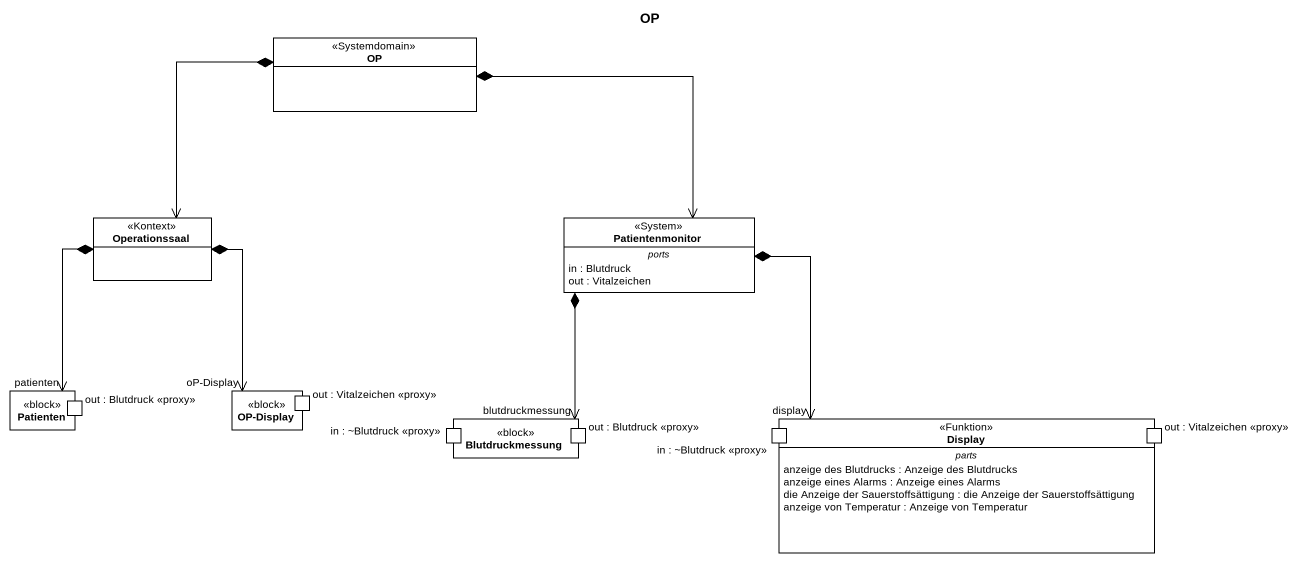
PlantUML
@startuml
title OP
allowmixing
hide circle
hide empty members
class OP <<Systemdomain>>
class Operationssaal <<Kontext>>
class Patientenmonitor <<System>> {
  -- ports --
  in : Blutdruck
  out : Vitalzeichen
}
rectangle Patienten <<block>> {
  port "out : Blutdruck <<proxy>>" as out_Blutdruck_proxy
}
rectangle "OP-Display" as OP_Display <<block>> {
  port "out : Vitalzeichen <<proxy>>" as out_Vitalzeichen_proxy
}
rectangle Blutdruckmessung <<block>> {
  port "in : ~Blutdruck <<proxy>>" as in_Blutdruck_proxy
  port "out : Blutdruck <<proxy>>" as out_Blutdruck_proxy_2
}
class Display <<Funktion>> {
  -- parts --
  anzeige des Blutdrucks : Anzeige des Blutdrucks
  anzeige eines Alarms : Anzeige eines Alarms
  die Anzeige der Sauerstoffsättigung : die Anzeige der Sauerstoffsättigung
  anzeige von Temperatur : Anzeige von Temperatur
  -- ports --
  out : Vitalzeichen <<proxy>>
  in : ~Blutdruck <<proxy>>
}
OP *--> Operationssaal
OP *--> Patientenmonitor
Operationssaal *--> "patienten" Patienten
Operationssaal *--> "oP-Display" OP_Display
Patientenmonitor *--> "blutdruckmessung" Blutdruckmessung
Patientenmonitor *--> "display" Display
@enduml
